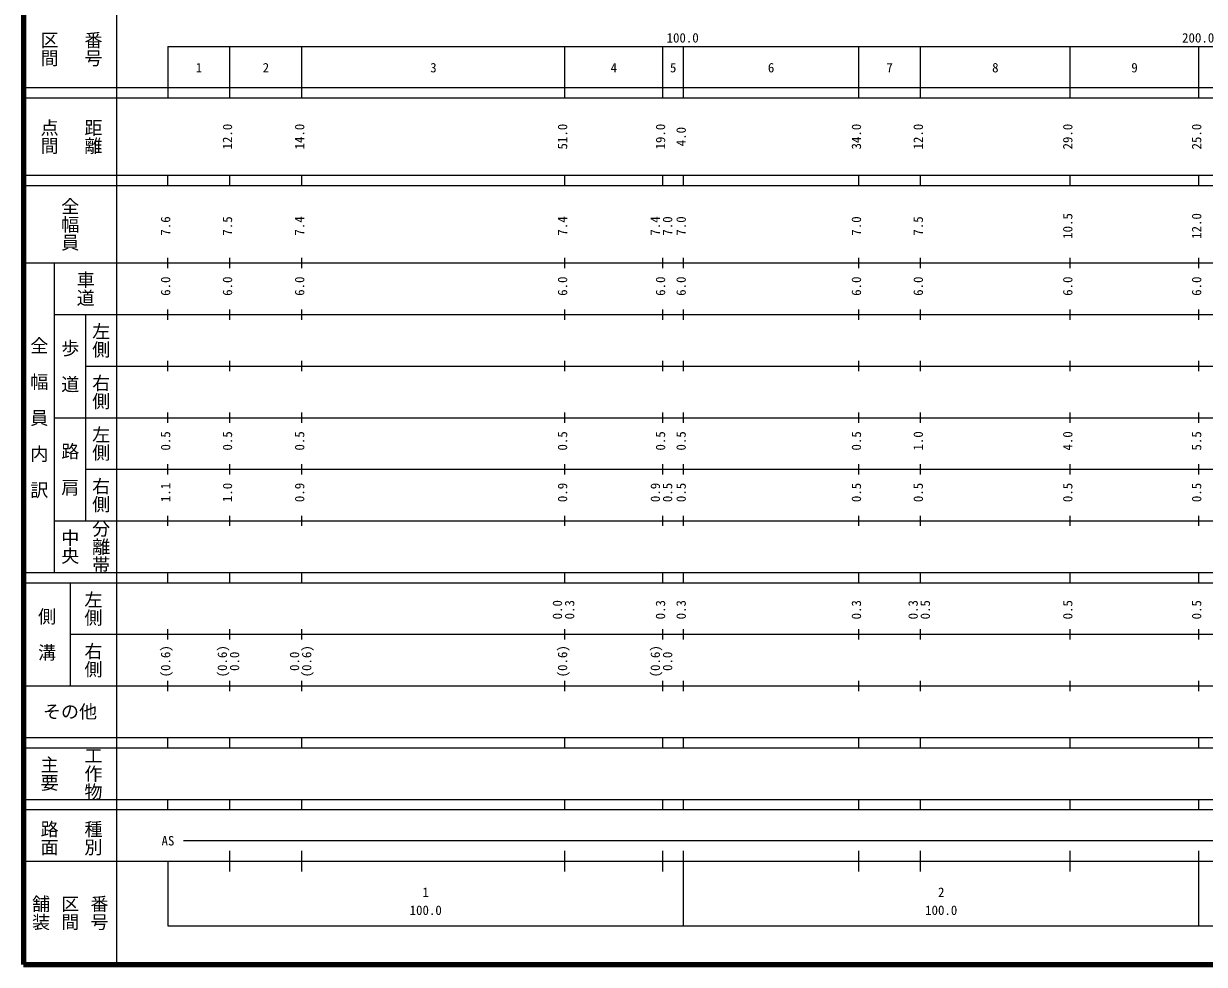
# Model space of a CAD drawing. Units: millimetres on the paper, enlarged 1000 times. Extents: x 40000 to 680000, y 20000 to 380000.
# Drawn here: x 40000 to 269051, y 20000 to 202409 of the extents above; entities that cross this region are included whole.
import ezdxf
from ezdxf.enums import TextEntityAlignment as Align

# ---------------------------------------------------------------- set-up
doc = ezdxf.new("R2010")
doc.units = ezdxf.units.MM
doc.header["$LTSCALE"] = 1000
doc.layers.add('M-TTL', color=2, linetype='Continuous', lineweight=140)
doc.layers.add('M-TTL-BAND', color=7, linetype='Continuous', lineweight=25)
doc.styles.add('@ＭＳ ゴシック', font='')
doc.styles.add('ＭＳ ゴシック', font='')
doc.styles.get('@ＭＳ ゴシック').set_extended_font_data('@MS Gothic')
doc.styles.get('ＭＳ ゴシック').set_extended_font_data('MS Gothic')

msp = doc.modelspace()

# ---------------------------------------------------------------- linework, layer by layer
at = {"layer": 'M-TTL'}
for p, q in [((40000, 380000), (40000, 20000)), ((40000, 20000), (680000, 20000))]:
    msp.add_line(p, q, dxfattribs=at)
at = {"layer": 'M-TTL-BAND'}
for p, q in [((58000, 370000), (58000, 20000)), ((68000, 198000), (579000, 198000)), ((68000, 198000), (68000, 188000)), ((80000, 188000), (80000, 198000)), ((94000, 188000), (94000, 198000)), ((145000, 188000), (145000, 198000)), ((164000, 188000), (164000, 198000)), ((168000, 188000), (168000, 198000)), ((202000, 188000), (202000, 198000)), ((214000, 188000), (214000, 198000)), ((243000, 188000), (243000, 198000)), ((268000, 188000), (268000, 198000)), ((40000, 190000), (579000, 190000)), ((40000, 188000), (579000, 188000)), ((40000, 173000), (579000, 173000)), ((68000, 171000), (68000, 173000)), ((80000, 171000), (80000, 173000)), ((94000, 171000), (94000, 173000)), ((145000, 171000), (145000, 173000)), ((164000, 171000), (164000, 173000)), ((168000, 171000), (168000, 173000)), ((202000, 171000), (202000, 173000)), ((214000, 171000), (214000, 173000)), ((243000, 171000), (243000, 173000)), ((268000, 171000), (268000, 173000)), ((40000, 171000), (579000, 171000)), ((40000, 156000), (579000, 156000)), ((46000, 96000), (46000, 156000)), ((68000, 155000), (68000, 157000)), ((80000, 155000), (80000, 157000)), ((94000, 155000), (94000, 157000)), ((145000, 155000), (145000, 157000)), ((164000, 155000), (164000, 157000)), ((168000, 155000), (168000, 157000)), ((202000, 155000), (202000, 157000)), ((214000, 155000), (214000, 157000)), ((243000, 155000), (243000, 157000)), ((268000, 155000), (268000, 157000)), ((68000, 145000), (68000, 147000)), ((80000, 145000), (80000, 147000)), ((94000, 145000), (94000, 147000)), ((145000, 145000), (145000, 147000)), ((164000, 145000), (164000, 147000)), ((168000, 145000), (168000, 147000)), ((202000, 145000), (202000, 147000)), ((214000, 145000), (214000, 147000)), ((243000, 145000), (243000, 147000)), ((268000, 145000), (268000, 147000)), ((46000, 146000), (579000, 146000)), ((52000, 146000), (52000, 106000)), ((52000, 136000), (579000, 136000)), ((68000, 135000), (68000, 137000)), ((80000, 135000), (80000, 137000)), ((94000, 135000), (94000, 137000)), ((145000, 135000), (145000, 137000)), ((164000, 135000), (164000, 137000)), ((168000, 135000), (168000, 137000)), ((202000, 135000), (202000, 137000)), ((214000, 135000), (214000, 137000)), ((243000, 135000), (243000, 137000)), ((268000, 135000), (268000, 137000)), ((46000, 126000), (579000, 126000)), ((68000, 125000), (68000, 127000)), ((80000, 125000), (80000, 127000)), ((94000, 125000), (94000, 127000)), ((145000, 125000), (145000, 127000)), ((164000, 125000), (164000, 127000)), ((168000, 125000), (168000, 127000)), ((202000, 125000), (202000, 127000)), ((214000, 125000), (214000, 127000)), ((243000, 125000), (243000, 127000)), ((268000, 125000), (268000, 127000)), ((68000, 115000), (68000, 117000)), ((80000, 115000), (80000, 117000)), ((94000, 115000), (94000, 117000)), ((145000, 115000), (145000, 117000)), ((164000, 115000), (164000, 117000)), ((168000, 115000), (168000, 117000)), ((202000, 115000), (202000, 117000)), ((214000, 115000), (214000, 117000)), ((243000, 115000), (243000, 117000)), ((268000, 115000), (268000, 117000)), ((52000, 116000), (579000, 116000)), ((46000, 106000), (579000, 106000)), ((68000, 105000), (68000, 107000)), ((80000, 105000), (80000, 107000)), ((94000, 105000), (94000, 107000)), ((145000, 105000), (145000, 107000)), ((164000, 105000), (164000, 107000)), ((168000, 105000), (168000, 107000)), ((202000, 105000), (202000, 107000)), ((214000, 105000), (214000, 107000)), ((243000, 105000), (243000, 107000)), ((268000, 105000), (268000, 107000)), ((40000, 96000), (579000, 96000)), ((40000, 94000), (579000, 94000)), ((49000, 94000), (49000, 74000)), ((68000, 94000), (68000, 96000)), ((80000, 94000), (80000, 96000)), ((94000, 94000), (94000, 96000)), ((145000, 94000), (145000, 96000)), ((164000, 94000), (164000, 96000)), ((168000, 94000), (168000, 96000)), ((202000, 94000), (202000, 96000)), ((214000, 94000), (214000, 96000)), ((243000, 94000), (243000, 96000)), ((268000, 94000), (268000, 96000)), ((68000, 83000), (68000, 85000)), ((80000, 83000), (80000, 85000)), ((94000, 83000), (94000, 85000)), ((145000, 83000), (145000, 85000)), ((164000, 83000), (164000, 85000)), ((168000, 83000), (168000, 85000)), ((202000, 83000), (202000, 85000)), ((214000, 83000), (214000, 85000)), ((243000, 83000), (243000, 85000)), ((268000, 83000), (268000, 85000)), ((49000, 84000), (579000, 84000)), ((40000, 74000), (579000, 74000)), ((68000, 73000), (68000, 75000)), ((80000, 73000), (80000, 75000)), ((94000, 73000), (94000, 75000)), ((145000, 73000), (145000, 75000)), ((164000, 73000), (164000, 75000)), ((168000, 73000), (168000, 75000)), ((202000, 73000), (202000, 75000)), ((214000, 73000), (214000, 75000)), ((243000, 73000), (243000, 75000)), ((268000, 73000), (268000, 75000)), ((40000, 64000), (579000, 64000)), ((40000, 62000), (579000, 62000)), ((68000, 62000), (68000, 64000)), ((80000, 62000), (80000, 64000)), ((94000, 62000), (94000, 64000)), ((145000, 62000), (145000, 64000)), ((164000, 62000), (164000, 64000)), ((168000, 62000), (168000, 64000)), ((202000, 62000), (202000, 64000)), ((214000, 62000), (214000, 64000)), ((243000, 62000), (243000, 64000)), ((268000, 62000), (268000, 64000)), ((40000, 52000), (579000, 52000)), ((68000, 50000), (68000, 52000)), ((80000, 50000), (80000, 52000)), ((94000, 50000), (94000, 52000)), ((145000, 50000), (145000, 52000)), ((164000, 50000), (164000, 52000)), ((168000, 50000), (168000, 52000)), ((202000, 50000), (202000, 52000)), ((214000, 50000), (214000, 52000)), ((243000, 50000), (243000, 52000)), ((268000, 50000), (268000, 52000)), ((40000, 50000), (579000, 50000)), ((71000, 44000), (565000, 44000)), ((80000, 38000), (80000, 42000)), ((94000, 38000), (94000, 42000)), ((145000, 38000), (145000, 42000)), ((164000, 38000), (164000, 42000)), ((168000, 27500), (168000, 42000)), ((202000, 38000), (202000, 42000)), ((214000, 38000), (214000, 42000)), ((243000, 38000), (243000, 42000)), ((268000, 27500), (268000, 42000)), ((40000, 40000), (579000, 40000)), ((68000, 40000), (68000, 27500)), ((68000, 27500), (579000, 27500))]:
    msp.add_line(p, q, dxfattribs=at)

# ---------------------------------------------------------------- texts
at = {"layer": 'M-TTL-BAND', "style": '@ＭＳ ゴシック'}
for s, p in [('区間', (45000, 197500)), ('番号', (53500, 197500)), ('点間', (45000, 180500)), ('距離', (53500, 180500)), ('全幅員', (49000, 163500)), ('車道', (52000, 151000)), ('左側', (55000, 141000)), ('全\u3000幅\u3000員\u3000内\u3000訳', (43000, 126000)), ('歩\u3000道', (49000, 136000)), ('右側', (55000, 131000)), ('左側', (55000, 121000)), ('路\u3000肩', (49000, 116000)), ('右側', (55000, 111000)), ('分離帯', (55000, 101000)), ('中央', (49000, 101000)), ('左側', (53500, 89000)), ('側\u3000溝', (44500, 84000)), ('右側', (53500, 79000)), ('主要', (45000, 57000)), ('工作物', (53500, 57000)), ('路面', (45000, 44500)), ('種別', (53500, 44500)), ('舗装', (43333, 30000)), ('区間', (49000, 30000)), ('番号', (54667, 30000))]:
    msp.add_text(s, height=2566, rotation=270, dxfattribs=at).set_placement(p, align=Align.MIDDLE_CENTER)
at = {"layer": 'M-TTL-BAND', "style": 'ＭＳ ゴシック'}
for s, p in [('100.0', (167844, 198195)), ('200.0', (267844, 198195)), ('1', (74000, 192405)), ('2', (87000, 192405)), ('3', (119500, 192405)), ('4', (154500, 192405)), ('5', (166000, 192405)), ('6', (185000, 192405)), ('7', (208000, 192405)), ('8', (228500, 192405)), ('9', (255500, 192405)), ('AS', (68000, 42500)), ('1', (118000, 32523)), ('2', (218000, 32523)), ('100.0', (118000, 29033)), ('100.0', (218000, 29033))]:
    msp.add_text(s, height=1833, dxfattribs=at).set_placement(p, align=Align.BOTTOM_CENTER)
for s, p in [('12.0', (81000, 180500)), ('14.0', (95000, 180500)), ('51.0', (146000, 180500)), ('19.0', (165000, 180500)), ('4.0', (169000, 180500)), ('34.0', (203000, 180500)), ('12.0', (215000, 180500)), ('29.0', (244000, 180500)), ('25.0', (269000, 180500)), ('7.6', (69000, 163174)), ('7.4', (95000, 163174)), ('7.4', (146000, 163174)), ('7.4', (164000, 163174)), ('10.5', (244000, 163174)), ('12.0', (269000, 163174)), ('7.5', (81000, 163174)), ('7.0', (166370, 163174)), ('7.0', (169000, 163174)), ('7.0', (203000, 163174)), ('7.5', (215000, 163174)), ('6.0', (69000, 151500)), ('6.0', (81000, 151500)), ('6.0', (95000, 151500)), ('6.0', (146000, 151500)), ('6.0', (165000, 151500)), ('6.0', (169000, 151500)), ('6.0', (203000, 151500)), ('6.0', (215000, 151500)), ('6.0', (244000, 151500)), ('6.0', (269000, 151500)), ('0.5', (69000, 121500)), ('0.5', (81000, 121500)), ('0.5', (95000, 121500)), ('0.5', (146000, 121500)), ('0.5', (165000, 121500)), ('0.5', (169000, 121500)), ('0.5', (203000, 121500)), ('1.0', (215000, 121500)), ('4.0', (244000, 121500)), ('5.5', (269000, 121500)), ('1.1', (69000, 111500)), ('1.0', (81000, 111500)), ('0.9', (95000, 111500)), ('0.9', (146000, 111500)), ('0.9', (164000, 111500)), ('0.5', (166370, 111500)), ('0.5', (169000, 111500)), ('0.5', (203000, 111500)), ('0.5', (215000, 111500)), ('0.5', (244000, 111500)), ('0.5', (269000, 111500)), ('0.0', (145000, 88764)), ('0.3', (147370, 88764)), ('0.3', (165000, 88764)), ('0.3', (169000, 88764)), ('0.3', (203000, 88764)), ('0.3', (214000, 88764)), ('0.5', (216370, 88764)), ('0.5', (244000, 88764)), ('0.5', (269000, 88764)), ('(0.6)', (69000, 78764)), ('(0.6)', (80000, 78764)), ('0.0', (82370, 78764)), ('0.0', (94000, 78764)), ('(0.6)', (96370, 78764)), ('(0.6)', (146000, 78764)), ('(0.6)', (164000, 78764)), ('0.0', (166370, 78764))]:
    msp.add_text(s, height=1833, rotation=90, dxfattribs=at).set_placement(p, align=Align.BOTTOM_CENTER)
msp.add_text('その他', height=2566, dxfattribs=at).set_placement((49000, 69000), align=Align.MIDDLE_CENTER)

doc.saveas('drawing.dxf')
